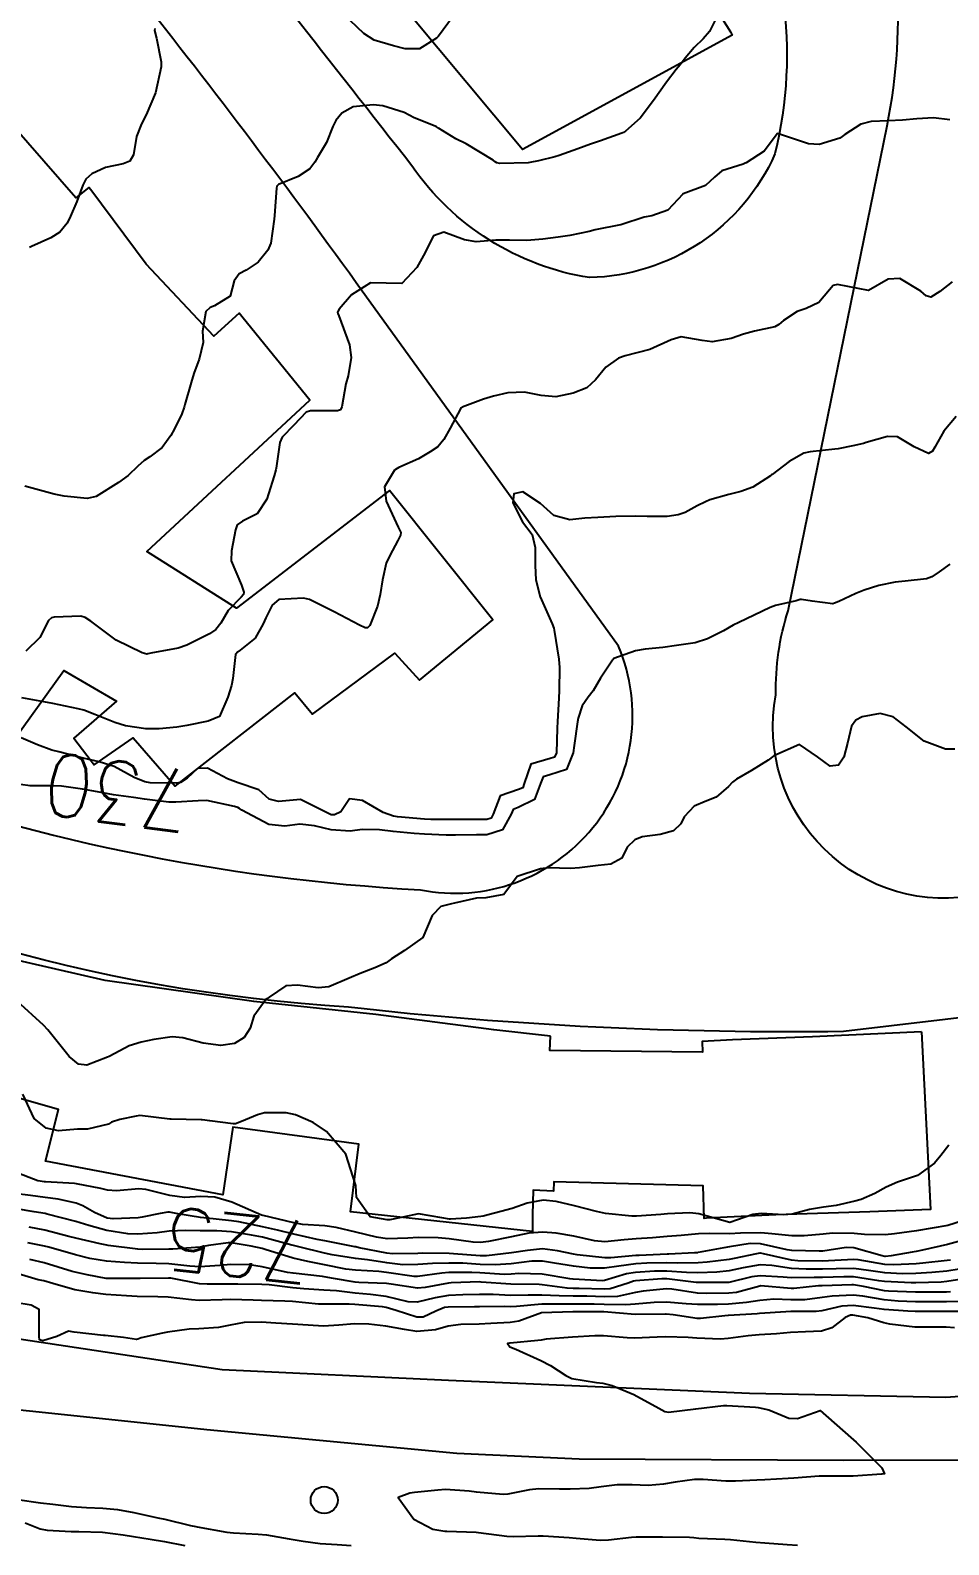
# Model space of a CAD drawing. Header units: metres. Extents: x 286371 to 293043, y 7462578 to 7466404.
# Drawn here: x 292088.9 to 292147.9, y 7462779.2 to 7462876.5 of the extents above; entities that cross this region are included whole.
import ezdxf
from ezdxf.enums import TextEntityAlignment as Align

# ---------------------------------------------------------------- set-up
doc = ezdxf.new("R2010")
doc.units = ezdxf.units.M
doc.header["$MEASUREMENT"] = 0
for name, color, linetype in [('Cotas', 45, 'Continuous'), ('Curvas de Nivel 1m', 11, 'Continuous'), ('Curvas de Nivel 5m', 15, 'Continuous'), ('Edificações', 30, 'Continuous'), ('Linha Férrea', 20, 'Continuous'), ('Postes', 20, 'Continuous'), ('Vias primárias', 230, 'Continuous')]:
    doc.layers.add(name, color=color, linetype=linetype)
doc.styles.add('Style-STANDARD', font='STANDARD.shx')

msp = doc.modelspace()

# ---------------------------------------------------------------- linework, layer by layer
at = {"layer": 'Curvas de Nivel 1m', "flags": 128}
for points, elevation in [([(292133.036, 7462877.434), (292132.541, 7462876.441), (292132.142, 7462875.968), (292131.57, 7462875.412), (292130.995, 7462874.73), (292130.669, 7462874.31), (292130.412, 7462873.993), (292129.789, 7462873.185), (292128.954, 7462872.014), (292128.085, 7462870.879), (292127.161, 7462870.041), (292127.017, 7462869.949), (292126.922, 7462869.908), (292125.549, 7462869.43), (292124.911, 7462869.198), (292124.087, 7462868.906), (292122.9, 7462868.487), (292122.611, 7462868.396), (292121.57, 7462868.124), (292121.006, 7462868.019), (292120.892, 7462868.009), (292119.079, 7462867.973), (292118.892, 7462868.003), (292118.788, 7462868.062), (292118.659, 7462868.168), (292116.91, 7462869.228), (292116.255, 7462869.548), (292115.15, 7462870.23), (292115.011, 7462870.318), (292114.926, 7462870.352), (292113.584, 7462870.902), (292112.939, 7462871.247), (292111.569, 7462871.661), (292110.946, 7462871.728), (292109.651, 7462871.606), (292108.937, 7462871.192), (292108.538, 7462870.722), (292108.347, 7462870.333), (292107.94, 7462869.307), (292107.372, 7462868.347), (292107.191, 7462868.048), (292106.883, 7462867.624), (292106.117, 7462867.124), (292104.868, 7462866.619), (292104.753, 7462866.499), (292104.736, 7462866.386), (292104.608, 7462864.618), (292104.587, 7462864.388), (292104.36, 7462862.842), (292104.183, 7462862.394), (292103.562, 7462861.634), (292102.784, 7462861.101), (292102.327, 7462860.875), (292102.012, 7462860.426), (292101.747, 7462859.441), (292100.75, 7462858.821), (292100.48, 7462858.716), (292100.189, 7462858.453), (292099.985, 7462857.195), (292100.014, 7462856.455), (292099.769, 7462855.387), (292099.419, 7462854.463), (292099.247, 7462853.894), (292098.848, 7462852.472), (292098.806, 7462852.318), (292098.645, 7462851.872), (292098.186, 7462850.926), (292097.944, 7462850.485), (292097.381, 7462849.725), (292096.603, 7462849.116), (292096.227, 7462848.883), (292095.828, 7462848.516), (292095.197, 7462847.913), (292094.578, 7462847.469), (292093.141, 7462846.563), (292092.562, 7462846.449), (292091.1, 7462846.596), (292090.565, 7462846.699), (292090.446, 7462846.726), (292088.573, 7462847.228)], 734), ([(292147.994, 7462870.777), (292146.941, 7462870.894), (292145.859, 7462870.842), (292144.939, 7462870.75), (292144.031, 7462870.695), (292142.937, 7462870.652), (292142.268, 7462870.48), (292141.236, 7462869.83), (292141.062, 7462869.693), (292140.921, 7462869.601), (292139.585, 7462869.184), (292138.914, 7462869.226), (292136.924, 7462869.894), (292136.054, 7462868.76), (292134.895, 7462867.996), (292134.845, 7462867.975), (292134.703, 7462867.927), (292133.333, 7462867.502), (292132.881, 7462867.091), (292132.289, 7462866.547), (292130.864, 7462866.01), (292130.845, 7462866.004), (292130.833, 7462865.985), (292129.879, 7462864.969), (292128.843, 7462864.597), (292128.348, 7462864.515), (292126.908, 7462864.043), (292126.854, 7462864.024), (292126.834, 7462864.018), (292125.204, 7462863.693), (292124.827, 7462863.598), (292123.586, 7462863.329), (292122.821, 7462863.228), (292121.832, 7462863.106), (292120.817, 7462863.017), (292119.705, 7462863.044), (292118.817, 7462863.033), (292117.566, 7462862.94), (292116.817, 7462863.068), (292115.49, 7462863.559), (292114.82, 7462863.308), (292114.448, 7462862.602), (292114.28, 7462862.242), (292113.748, 7462861.291), (292112.774, 7462860.264), (292110.774, 7462860.294), (292109.541, 7462859.535), (292108.748, 7462858.603), (292108.653, 7462858.418), (292108.675, 7462858.325), (292108.742, 7462858.178), (292109.422, 7462856.314), (292109.522, 7462855.492), (292109.335, 7462854.315), (292109.195, 7462853.798), (292108.927, 7462852.32), (292108.84, 7462852.133), (292108.65, 7462852.07), (292106.926, 7462852.075), (292106.648, 7462851.982), (292105.851, 7462851.151), (292105.104, 7462850.377), (292104.952, 7462850.047), (292104.714, 7462848.383), (292104.699, 7462848.276), (292104.587, 7462847.89), (292104.222, 7462846.737), (292104.118, 7462846.391), (292103.495, 7462845.455), (292102.543, 7462844.979), (292102.204, 7462844.754), (292102.091, 7462844.421), (292101.851, 7462843.087), (292101.826, 7462842.425), (292102.481, 7462840.878), (292102.643, 7462840.412), (292102.618, 7462840.265), (292102.468, 7462840.095), (292101.626, 7462839.252), (292101.149, 7462838.434), (292100.844, 7462838.03), (292100.43, 7462837.749), (292098.965, 7462837.017), (292098.419, 7462836.824), (292096.668, 7462836.511), (292096.476, 7462836.451), (292096.413, 7462836.438), (292096.11, 7462836.519), (292094.426, 7462837.348), (292092.807, 7462838.569), (292092.447, 7462838.796), (292092.157, 7462838.871), (292090.447, 7462838.815), (292090.273, 7462838.781), (292090.09, 7462838.61), (292089.531, 7462837.514), (292088.63, 7462836.631)], 733), ([(292148.144, 7462860.353), (292147.336, 7462859.736), (292146.759, 7462859.376), (292146.468, 7462859.458), (292146.133, 7462859.754), (292144.776, 7462860.585), (292144.026, 7462860.538), (292142.764, 7462859.804), (292140.779, 7462860.188), (292140.501, 7462860.116), (292140.268, 7462859.842), (292139.571, 7462859.039), (292138.75, 7462858.65), (292138.173, 7462858.446), (292137.307, 7462857.886), (292137.006, 7462857.624), (292136.736, 7462857.473), (292135.443, 7462857.2), (292134.726, 7462857.001), (292133.941, 7462856.715), (292132.722, 7462856.503), (292132.088, 7462856.6), (292130.727, 7462856.818), (292130.091, 7462856.627), (292128.714, 7462856.014), (292127.139, 7462855.606), (292126.705, 7462855.451), (292125.883, 7462854.87), (292125.234, 7462854.066), (292124.676, 7462853.547), (292123.783, 7462853.204), (292122.667, 7462852.977), (292121.737, 7462853.059), (292120.671, 7462853.269), (292119.592, 7462853.238), (292118.667, 7462853.025), (292118.035, 7462852.813), (292116.655, 7462852.299), (292116.596, 7462852.264), (292116.553, 7462852.206), (292115.893, 7462850.958), (292115.479, 7462850.222), (292115.094, 7462849.75), (292114.612, 7462849.428), (292113.856, 7462848.995), (292112.596, 7462848.423), (292112.484, 7462848.378), (292112.315, 7462848.269), (292111.663, 7462847.193), (292111.78, 7462846.276), (292112.539, 7462844.598), (292112.712, 7462844.262), (292112.709, 7462844.084), (292112.524, 7462843.74), (292112.003, 7462842.773), (292111.782, 7462842.275), (292111.536, 7462841.221), (292111.396, 7462840.28), (292111.221, 7462839.514), (292110.723, 7462838.29), (292110.584, 7462838.14), (292110.431, 7462838.122), (292110.068, 7462838.3), (292108.446, 7462839.149), (292106.859, 7462839.947), (292106.459, 7462840.047), (292104.889, 7462839.955), (292104.458, 7462839.579), (292104.049, 7462838.783), (292103.885, 7462838.393), (292103.352, 7462837.469), (292102.408, 7462836.703), (292102.238, 7462836.586), (292102.1, 7462836.419), (292101.937, 7462834.865), (292101.85, 7462834.422), (292101.616, 7462833.682), (292101.06, 7462832.44), (292100.339, 7462832.129), (292098.962, 7462831.847), (292098.333, 7462831.749), (292097.195, 7462831.638), (292096.331, 7462831.647), (292095.028, 7462831.839), (292094.337, 7462832.047), (292093.059, 7462832.564), (292092.349, 7462832.841), (292091.995, 7462832.936), (292090.364, 7462833.276), (292089.558, 7462833.425), (292088.369, 7462833.635)], 732), ([(292148.396, 7462851.718), (292147.599, 7462850.761), (292147.024, 7462849.738), (292146.875, 7462849.475), (292146.608, 7462849.337), (292145.702, 7462849.758), (292144.623, 7462850.392), (292143.994, 7462850.414), (292142.617, 7462850.03), (292142.444, 7462849.979), (292141.757, 7462849.817), (292140.805, 7462849.637), (292140.611, 7462849.609), (292139.018, 7462849.448), (292138.606, 7462849.343), (292137.669, 7462848.807), (292136.585, 7462847.989), (292136.531, 7462847.95), (292136.461, 7462847.896), (292135.327, 7462847.159), (292134.568, 7462846.887), (292133.794, 7462846.707), (292132.56, 7462846.344), (292132.282, 7462846.234), (292131.762, 7462845.966), (292130.98, 7462845.545), (292130.545, 7462845.384), (292129.82, 7462845.276), (292128.543, 7462845.288), (292127.82, 7462845.306), (292126.542, 7462845.273), (292125.385, 7462845.228), (292124.54, 7462845.168), (292123.566, 7462845.071), (292122.543, 7462845.357), (292121.693, 7462846.127), (292120.565, 7462846.858), (292119.982, 7462846.737), (292119.909, 7462846.154), (292120.536, 7462844.938), (292121.151, 7462844.135), (292121.354, 7462843.289), (292121.343, 7462842.132), (292121.387, 7462841.224), (292121.677, 7462840.126), (292122.438, 7462838.398), (292122.542, 7462838.113), (292122.568, 7462837.976), (292122.88, 7462836.107), (292122.914, 7462835.589), (292122.892, 7462834.107), (292122.869, 7462833.605), (292122.788, 7462832.108), (292122.768, 7462831.678), (292122.715, 7462830.108), (292122.602, 7462829.818), (292122.308, 7462829.73), (292121.064, 7462829.371), (292120.653, 7462828.139), (292120.561, 7462827.859), (292120.278, 7462827.745), (292119.105, 7462827.328), (292118.654, 7462826.168), (292118.525, 7462825.895), (292118.249, 7462825.816), (292116.625, 7462825.822), (292116.248, 7462825.824), (292114.653, 7462825.823), (292114.248, 7462825.843), (292112.513, 7462825.998), (292112.251, 7462826.038), (292111.585, 7462826.274), (292110.265, 7462827.047), (292109.425, 7462827.148), (292108.861, 7462826.315), (292108.463, 7462826.109), (292108.251, 7462826.124), (292107.824, 7462826.331), (292106.265, 7462827.111), (292104.853, 7462826.973), (292104.265, 7462827.116), (292103.6, 7462827.724), (292102.28, 7462828.175), (292101.593, 7462828.435), (292100.294, 7462829.121), (292099.664, 7462829.094), (292098.993, 7462828.474), (292098.562, 7462828.198), (292098.279, 7462828.155), (292096.611, 7462828.178), (292096.28, 7462828.23), (292095.579, 7462828.525), (292094.294, 7462829.223), (292093.338, 7462829.52), (292092.302, 7462829.767), (292090.742, 7462830.163), (292090.309, 7462830.278), (292089.385, 7462830.618), (292088.322, 7462831.053)], 731), ([(292148.316, 7462830.327), (292147.705, 7462830.335), (292146.331, 7462830.842), (292145.193, 7462831.762), (292144.354, 7462832.422), (292143.508, 7462832.636), (292142.353, 7462832.404), (292141.959, 7462832.201), (292141.669, 7462831.815), (292141.416, 7462830.729), (292141.18, 7462829.821), (292140.831, 7462829.302), (292140.305, 7462829.251), (292139.481, 7462829.847), (292138.326, 7462830.645), (292136.685, 7462829.897), (292136.31, 7462829.627), (292135.245, 7462828.975), (292134.291, 7462828.407), (292134.022, 7462828.205), (292133.765, 7462827.942), (292132.979, 7462827.249), (292132.269, 7462826.964), (292131.56, 7462826.679), (292130.932, 7462825.984), (292130.707, 7462825.528), (292130.24, 7462825.078), (292129.382, 7462824.862), (292128.234, 7462824.694), (292127.759, 7462824.504), (292127.25, 7462824.039), (292126.915, 7462823.343), (292126.208, 7462822.956), (292125.405, 7462822.867), (292124.203, 7462822.714), (292123.628, 7462822.667), (292122.203, 7462822.714), (292121.686, 7462822.638), (292120.194, 7462822.144), (292119.332, 7462821.002), (292118.173, 7462820.792), (292117.588, 7462820.768), (292116.168, 7462820.437), (292115.978, 7462820.396), (292115.29, 7462820.218), (292114.74, 7462819.641), (292114.134, 7462818.234), (292112.965, 7462817.408), (292112.113, 7462816.871), (292111.775, 7462816.604), (292111.052, 7462816.28), (292110.098, 7462815.925), (292109.404, 7462815.618), (292108.085, 7462815.06), (292107.416, 7462815.012), (292106.086, 7462815.172), (292105.339, 7462815.122), (292104.259, 7462814.392), (292104.144, 7462814.322), (292104.072, 7462814.271), (292103.281, 7462813.181), (292103.042, 7462812.409), (292102.646, 7462811.804), (292102.029, 7462811.416), (292101.166, 7462811.298), (292100.029, 7462811.447), (292098.724, 7462811.784), (292098.035, 7462811.86), (292096.857, 7462811.677), (292096.029, 7462811.511), (292095.278, 7462811.273), (292094.015, 7462810.606), (292093.975, 7462810.585), (292093.883, 7462810.546), (292092.541, 7462810.031), (292092.007, 7462810.108), (292091.417, 7462810.583), (292090.039, 7462812.294), (292089.765, 7462812.609), (292088.067, 7462814.137)], 729), ([(292147.932, 7462804.892), (292147.414, 7462804.24), (292146.997, 7462803.738), (292145.902, 7462802.943), (292144.63, 7462802.508), (292143.89, 7462802.198), (292143.161, 7462801.795), (292142.283, 7462801.403), (292141.876, 7462801.286), (292140.686, 7462801.018), (292139.87, 7462800.901), (292138.972, 7462800.754), (292137.863, 7462800.457), (292137.331, 7462800.414), (292135.863, 7462800.509), (292135.342, 7462800.432), (292133.854, 7462799.934), (292131.862, 7462800.49), (292131.29, 7462800.545), (292129.861, 7462800.472), (292129.417, 7462800.444), (292127.859, 7462800.333), (292127.557, 7462800.33), (292125.861, 7462800.507), (292125.296, 7462800.63), (292123.868, 7462801), (292122.709, 7462801.264), (292121.873, 7462801.352), (292120.831, 7462801.168), (292119.864, 7462800.821), (292118.016, 7462800.341), (292117.856, 7462800.311), (292116.936, 7462800.198), (292115.919, 7462800.147), (292115.853, 7462800.147), (292115.359, 7462800.222), (292113.858, 7462800.487), (292112.839, 7462800.26), (292112.022, 7462800.101), (292111.851, 7462800.1), (292110.759, 7462800.291), (292109.872, 7462801.527), (292109.822, 7462802.305), (292109.816, 7462802.375), (292109.176, 7462804.316), (292107.936, 7462805.778), (292107.085, 7462806.347), (292105.954, 7462806.849), (292105.362, 7462806.967), (292103.963, 7462806.974), (292103.515, 7462806.846), (292102.48, 7462806.417), (292102.101, 7462806.272), (292101.951, 7462806.266), (292100.442, 7462806.447), (292099.955, 7462806.513), (292099.893, 7462806.518), (292097.955, 7462806.561), (292097.873, 7462806.567), (292095.958, 7462806.799), (292095.709, 7462806.767), (292094.658, 7462806.534), (292094.13, 7462806.364), (292093.95, 7462806.246), (292092.581, 7462805.929), (292091.944, 7462805.917), (292090.729, 7462805.806), (292089.945, 7462805.994), (292089.165, 7462806.616), (292088.432, 7462808.172)], 728), ([(292149.864, 7462800.371), (292147.854, 7462799.724), (292145.849, 7462799.396), (292144.431, 7462799.189), (292143.844, 7462799.129), (292142.496, 7462799.153), (292141.845, 7462799.219), (292140.443, 7462799.237), (292139.844, 7462799.175), (292138.639, 7462799.066), (292137.842, 7462799.063), (292136.55, 7462799.187), (292135.844, 7462799.263), (292134.532, 7462799.236), (292133.843, 7462799.201), (292132.576, 7462799.221), (292131.842, 7462799.193), (292130.726, 7462799.096), (292129.84, 7462799.031), (292128.897, 7462798.95), (292127.837, 7462798.869), (292127.067, 7462798.804), (292125.833, 7462798.682), (292125.154, 7462798.745), (292123.838, 7462799.041), (292122.699, 7462799.244), (292121.842, 7462799.312), (292120.938, 7462799.23), (292119.837, 7462799.009), (292118.353, 7462798.695), (292117.831, 7462798.631), (292117.372, 7462798.651), (292115.834, 7462798.866), (292115.119, 7462798.941), (292113.835, 7462798.961), (292113.16, 7462798.929), (292111.833, 7462798.879), (292111.147, 7462798.973), (292109.839, 7462799.303), (292108.563, 7462799.604), (292107.845, 7462799.706), (292106.399, 7462799.803), (292105.847, 7462799.895), (292103.881, 7462800.367), (292103.854, 7462800.372), (292103.771, 7462800.396), (292101.866, 7462801.235), (292100.766, 7462801.546), (292099.871, 7462801.604), (292098.813, 7462801.533), (292097.877, 7462801.654), (292096.344, 7462802.048), (292095.886, 7462802.095), (292094.463, 7462801.955), (292093.886, 7462802.006), (292093.456, 7462802.119), (292091.892, 7462802.418), (292091.747, 7462802.431), (292089.893, 7462802.527), (292089.822, 7462802.534), (292089.405, 7462802.612), (292087.902, 7462803.176)], 727), ([(292148.782, 7462798.764), (292147.836, 7462798.519), (292146.225, 7462798.144), (292145.829, 7462798.071), (292145.561, 7462798.026), (292144.222, 7462797.778), (292143.864, 7462797.743), (292143.823, 7462797.741), (292143.635, 7462797.787), (292141.831, 7462798.288), (292141.331, 7462798.322), (292139.828, 7462798.087), (292139.602, 7462798.074), (292137.828, 7462798.125), (292137.532, 7462798.175), (292135.834, 7462798.563), (292135.17, 7462798.578), (292133.83, 7462798.36), (292133.463, 7462798.306), (292131.824, 7462797.988), (292131.804, 7462797.985), (292131.575, 7462797.968), (292129.927, 7462797.889), (292129.822, 7462797.888), (292128.033, 7462797.81), (292127.821, 7462797.8), (292126.204, 7462797.663), (292125.818, 7462797.652), (292124.05, 7462797.852), (292123.821, 7462797.889), (292122.794, 7462798.1), (292121.826, 7462798.231), (292120.848, 7462798.134), (292119.821, 7462797.969), (292118.213, 7462797.783), (292117.818, 7462797.788), (292116.112, 7462797.917), (292115.82, 7462797.932), (292114.114, 7462797.946), (292113.819, 7462797.937), (292112.174, 7462797.913), (292111.819, 7462797.949), (292110.04, 7462798.301), (292109.825, 7462798.351), (292109.763, 7462798.367), (292107.83, 7462798.741), (292107.338, 7462798.835), (292105.836, 7462799.166), (292104.788, 7462799.432), (292103.843, 7462799.656), (292102.306, 7462799.959), (292101.848, 7462800.029), (292100.074, 7462800.227), (292099.851, 7462800.252), (292098.4, 7462800.476), (292097.856, 7462800.586), (292097.749, 7462800.593), (292097.264, 7462800.493), (292096.103, 7462800.258), (292095.85, 7462800.229), (292094.245, 7462800.15), (292093.857, 7462800.209), (292093.041, 7462800.557), (292092.299, 7462800.997), (292091.873, 7462801.162), (292090.705, 7462801.421), (292089.878, 7462801.54), (292088.922, 7462801.661), (292087.881, 7462801.79)], 726), ([(292148.597, 7462796.923), (292147.806, 7462796.806), (292146.833, 7462796.71), (292145.808, 7462796.659), (292144.94, 7462796.635), (292143.808, 7462796.69), (292142.76, 7462796.85), (292141.811, 7462796.965), (292140.689, 7462796.954), (292139.81, 7462796.928), (292138.749, 7462796.921), (292137.81, 7462796.966), (292136.551, 7462797.155), (292135.813, 7462797.198), (292134.71, 7462797.021), (292133.807, 7462796.827), (292133.022, 7462796.73), (292131.805, 7462796.694), (292131.065, 7462796.715), (292129.806, 7462796.804), (292129.01, 7462796.802), (292127.804, 7462796.718), (292127.214, 7462796.622), (292125.796, 7462796.193), (292125.677, 7462796.175), (292123.797, 7462796.285), (292123.571, 7462796.314), (292121.801, 7462796.602), (292120.301, 7462796.644), (292119.801, 7462796.596), (292119.383, 7462796.578), (292117.801, 7462796.681), (292117.287, 7462796.707), (292115.801, 7462796.702), (292115.347, 7462796.675), (292113.797, 7462796.463), (292113.58, 7462796.465), (292111.801, 7462796.718), (292111.312, 7462796.771), (292109.802, 7462796.857), (292109.186, 7462796.931), (292107.807, 7462797.205), (292106.742, 7462797.419), (292105.813, 7462797.628), (292104.013, 7462798.2), (292103.822, 7462798.254), (292103.112, 7462798.405), (292101.827, 7462798.617), (292101.628, 7462798.627), (292100.359, 7462798.446), (292099.913, 7462798.363), (292099.822, 7462798.35), (292098.078, 7462798.222), (292097.82, 7462798.215), (292096.137, 7462798.192), (292095.819, 7462798.208), (292093.916, 7462798.45), (292093.823, 7462798.465), (292093.406, 7462798.551), (292091.831, 7462798.914), (292091.389, 7462799.025), (292089.846, 7462799.424), (292088.837, 7462799.632)], 724), ([(292149.163, 7462796.338), (292147.792, 7462796.124), (292147.43, 7462796.091), (292145.799, 7462796.058), (292145.501, 7462796.056), (292143.799, 7462796.124), (292143.421, 7462796.169), (292141.803, 7462796.424), (292141.184, 7462796.443), (292139.802, 7462796.401), (292139.27, 7462796.384), (292137.801, 7462796.369), (292137.279, 7462796.405), (292135.803, 7462796.506), (292135.271, 7462796.444), (292133.796, 7462796.079), (292133.667, 7462796.065), (292131.796, 7462796.068), (292131.683, 7462796.078), (292129.799, 7462796.302), (292129.492, 7462796.306), (292127.796, 7462796.173), (292127.67, 7462796.152), (292127.317, 7462796.032), (292126.17, 7462795.667), (292125.788, 7462795.633), (292124.175, 7462795.691), (292123.788, 7462795.694), (292123.408, 7462795.712), (292121.791, 7462795.924), (292121.61, 7462795.937), (292119.791, 7462795.957), (292117.875, 7462796.101), (292117.793, 7462796.103), (292115.957, 7462796.047), (292115.791, 7462796.032), (292114.28, 7462795.743), (292113.786, 7462795.701), (292112.102, 7462795.957), (292111.79, 7462795.998), (292110.029, 7462796.063), (292109.791, 7462796.085), (292108.386, 7462796.326), (292107.796, 7462796.435), (292107.677, 7462796.455), (292105.798, 7462796.66), (292105.447, 7462796.722), (292103.804, 7462797.08), (292102.999, 7462797.214), (292101.806, 7462797.227), (292101.082, 7462797.158), (292099.803, 7462797.084), (292099.155, 7462797.113), (292097.806, 7462797.261), (292097.007, 7462797.296), (292095.806, 7462797.312), (292094.976, 7462797.357), (292093.808, 7462797.451), (292092.751, 7462797.619), (292091.813, 7462797.844), (292090.098, 7462798.331), (292089.83, 7462798.402), (292088.762, 7462798.621)], 723), ([(292148.025, 7462795.476), (292147.78, 7462795.457), (292146.085, 7462795.453), (292145.788, 7462795.452), (292144.057, 7462795.512), (292143.789, 7462795.539), (292142.447, 7462795.805), (292141.796, 7462795.921), (292141.684, 7462795.928), (292139.794, 7462795.865), (292139.775, 7462795.865), (292139.56, 7462795.848), (292137.969, 7462795.694), (292137.791, 7462795.693), (292135.844, 7462795.853), (292135.793, 7462795.845), (292134.281, 7462795.433), (292133.786, 7462795.376), (292132.378, 7462795.363), (292131.785, 7462795.394), (292130.135, 7462795.643), (292129.789, 7462795.657), (292128.286, 7462795.518), (292127.785, 7462795.421), (292126.642, 7462795.181), (292125.78, 7462795.144), (292124.665, 7462795.187), (292123.781, 7462795.189), (292122.889, 7462795.211), (292121.781, 7462795.266), (292120.899, 7462795.25), (292119.78, 7462795.236), (292118.66, 7462795.292), (292117.781, 7462795.305), (292116.698, 7462795.283), (292115.779, 7462795.239), (292114.923, 7462795.081), (292113.772, 7462794.799), (292113.195, 7462794.83), (292111.778, 7462795.176), (292110.776, 7462795.292), (292109.78, 7462795.386), (292108.58, 7462795.525), (292107.783, 7462795.582), (292106.48, 7462795.657), (292105.785, 7462795.729), (292104.262, 7462795.913), (292103.787, 7462795.942), (292102.248, 7462795.956), (292101.787, 7462795.964), (292100.274, 7462795.959), (292099.787, 7462795.993), (292097.934, 7462796.34), (292097.792, 7462796.353), (292095.982, 7462796.321), (292095.791, 7462796.318), (292094.015, 7462796.317), (292093.791, 7462796.335), (292092.565, 7462796.563), (292091.796, 7462796.725), (292091.597, 7462796.778), (292089.809, 7462797.331), (292088.878, 7462797.554)], 722), ([(292148.625, 7462794.858), (292147.771, 7462794.824), (292146.689, 7462794.828), (292145.776, 7462794.836), (292144.677, 7462794.87), (292143.778, 7462794.957), (292142.39, 7462795.198), (292141.786, 7462795.263), (292140.428, 7462795.191), (292139.783, 7462795.096), (292138.677, 7462794.964), (292137.78, 7462794.961), (292136.675, 7462794.996), (292135.779, 7462794.92), (292134.919, 7462794.775), (292133.775, 7462794.672), (292133.069, 7462794.651), (292131.774, 7462794.649), (292131.044, 7462794.707), (292129.776, 7462794.81), (292128.989, 7462794.793), (292127.774, 7462794.687), (292127.167, 7462794.639), (292125.773, 7462794.664), (292125.149, 7462794.688), (292123.773, 7462794.683), (292122.343, 7462794.683), (292121.772, 7462794.672), (292120.152, 7462794.529), (292119.769, 7462794.514), (292119.404, 7462794.526), (292117.769, 7462794.511), (292117.45, 7462794.508), (292115.768, 7462794.491), (292115.531, 7462794.455), (292114.967, 7462794.226), (292114.147, 7462793.85), (292113.758, 7462793.837), (292112.427, 7462794.265), (292111.767, 7462794.466), (292111.543, 7462794.502), (292109.769, 7462794.658), (292109.4, 7462794.679), (292107.769, 7462794.674), (292107.425, 7462794.684), (292105.771, 7462794.839), (292105.268, 7462794.876), (292103.772, 7462794.922), (292103.242, 7462794.933), (292101.772, 7462794.974), (292101.241, 7462794.964), (292099.771, 7462794.92), (292099.279, 7462794.954), (292097.774, 7462795.119), (292097.117, 7462795.151), (292095.774, 7462795.18), (292095.094, 7462795.205), (292093.775, 7462795.306), (292092.933, 7462795.4), (292091.779, 7462795.602), (292090.365, 7462796.016), (292089.788, 7462796.173), (292089.429, 7462796.252), (292088.13, 7462796.629)], 721), ([(292148.295, 7462793.167), (292147.746, 7462793.193), (292146.302, 7462793.19), (292145.746, 7462793.207), (292144.14, 7462793.386), (292143.749, 7462793.473), (292142.728, 7462793.8), (292141.766, 7462793.977), (292141.612, 7462793.972), (292141.254, 7462793.822), (292140.418, 7462793.167), (292139.746, 7462792.951), (292138.706, 7462792.898), (292137.749, 7462792.849), (292136.859, 7462792.776), (292135.746, 7462792.701), (292135.025, 7462792.635), (292133.742, 7462792.465), (292133.25, 7462792.433), (292131.742, 7462792.492), (292131.186, 7462792.529), (292129.743, 7462792.582), (292129.184, 7462792.561), (292127.741, 7462792.488), (292127.261, 7462792.512), (292125.743, 7462792.633), (292125.173, 7462792.633), (292123.741, 7462792.566), (292122.048, 7462792.427), (292121.738, 7462792.37), (292121.53, 7462792.335), (292119.734, 7462792.183), (292119.709, 7462792.181), (292119.582, 7462792.157), (292119.731, 7462791.941), (292120.099, 7462791.779), (292121.718, 7462791.068), (292122.344, 7462790.742), (292123.31, 7462790.1), (292123.701, 7462789.901), (292125.28, 7462789.645), (292125.697, 7462789.597), (292126.293, 7462789.447), (292127.687, 7462788.871), (292129.289, 7462788), (292129.67, 7462787.785), (292129.92, 7462787.739), (292131.674, 7462787.964), (292133.44, 7462788.166), (292133.669, 7462788.172), (292135.512, 7462788.062), (292135.666, 7462788.049), (292136.365, 7462787.894), (292137.656, 7462787.36), (292138.193, 7462787.33), (292139.664, 7462787.844), (292141.638, 7462786.104), (292141.968, 7462785.809), (292143.61, 7462784.157), (292143.785, 7462783.782), (292143.632, 7462783.755), (292143.604, 7462783.754), (292141.787, 7462783.626), (292141.601, 7462783.618), (292139.807, 7462783.635), (292139.601, 7462783.625), (292137.965, 7462783.502), (292137.598, 7462783.483), (292136.097, 7462783.396), (292135.596, 7462783.362), (292134.218, 7462783.301), (292133.595, 7462783.298), (292132.145, 7462783.407), (292131.596, 7462783.413), (292130.339, 7462783.237), (292129.591, 7462783.116), (292128.606, 7462783.031), (292127.59, 7462783.067), (292126.613, 7462783.067), (292125.587, 7462782.94), (292124.823, 7462782.843), (292123.588, 7462782.783), (292122.906, 7462782.787), (292121.594, 7462782.804), (292120.978, 7462782.749), (292119.589, 7462782.472), (292119.294, 7462782.454), (292117.59, 7462782.607), (292117.112, 7462782.671), (292115.592, 7462782.775), (292115.089, 7462782.724), (292113.589, 7462782.57), (292113.296, 7462782.541), (292112.541, 7462782.26), (292113.563, 7462780.859), (292114.771, 7462780.226), (292115.552, 7462780.098), (292115.678, 7462780.086), (292117.551, 7462780.031), (292117.714, 7462780.018), (292119.538, 7462779.764), (292119.936, 7462779.751), (292121.539, 7462779.797), (292121.865, 7462779.794), (292123.538, 7462779.689), (292123.978, 7462779.648), (292125.536, 7462779.521), (292126.058, 7462779.535), (292127.539, 7462779.717), (292127.834, 7462779.736), (292129.54, 7462779.733), (292131.27, 7462779.7), (292131.54, 7462779.679), (292131.855, 7462779.644), (292133.539, 7462779.575), (292133.908, 7462779.56), (292135.536, 7462779.395), (292136.096, 7462779.336), (292137.534, 7462779.234), (292138.196, 7462779.203)], 719), ([(292088.584, 7462780.629), (292089.548, 7462780.243), (292090.005, 7462780.15), (292091.546, 7462780.079), (292092.041, 7462780.083), (292093.546, 7462780.034), (292094.874, 7462779.858), (292095.543, 7462779.749), (292096.619, 7462779.581), (292097.538, 7462779.428), (292098.837, 7462779.163)], 721)]:
    msp.add_lwpolyline(points, dxfattribs=dict(at, elevation=elevation))
at = {"layer": 'Curvas de Nivel 5m', "flags": 128}
for points, elevation in [([(292115.965, 7462877.275), (292115.202, 7462876.222), (292115.116, 7462876.12), (292115.011, 7462876.005), (292113.921, 7462875.32), (292113, 7462875.325), (292112.257, 7462875.524), (292111.008, 7462875.897), (292110.335, 7462876.305), (292109.043, 7462877.556)], 735), ([(292096.906, 7462876.626), (292096.902, 7462876.506), (292097.017, 7462876.023), (292097.331, 7462874.499), (292097.323, 7462874.166), (292096.964, 7462872.504), (292096.358, 7462871.099), (292096.065, 7462870.517), (292095.749, 7462869.69), (292095.54, 7462868.525), (292095.311, 7462868.113), (292094.892, 7462867.949), (292093.737, 7462867.702), (292092.879, 7462867.303), (292092.482, 7462866.96), (292092.293, 7462866.573), (292091.901, 7462865.531), (292091.499, 7462864.584), (292091.277, 7462864.138), (292090.819, 7462863.56), (292090.236, 7462863.183), (292088.987, 7462862.622), (292088.862, 7462862.565)], 735), ([(292147.995, 7462842.229), (292147.299, 7462841.732), (292146.829, 7462841.4), (292146.487, 7462841.283), (292145.116, 7462841.133), (292144.483, 7462841.057), (292143.418, 7462840.853), (292142.475, 7462840.545), (292141.955, 7462840.329), (292140.85, 7462839.829), (292140.59, 7462839.705), (292140.462, 7462839.668), (292139.139, 7462839.854), (292138.465, 7462839.959), (292138.383, 7462839.948), (292138.115, 7462839.87), (292136.792, 7462839.556), (292136.457, 7462839.443), (292135.419, 7462838.941), (292134.442, 7462838.467), (292134.075, 7462838.295), (292133.443, 7462837.939), (292132.426, 7462837.414), (292131.624, 7462837.172), (292130.419, 7462836.992), (292129.548, 7462836.877), (292128.415, 7462836.756), (292127.79, 7462836.657), (292126.406, 7462836.156), (292126.356, 7462836.103), (292126.326, 7462836.056), (292125.553, 7462834.9), (292125.078, 7462834.074), (292124.761, 7462833.685), (292124.36, 7462833.12), (292124.114, 7462832.321), (292124.071, 7462832.089), (292123.848, 7462830.565), (292123.797, 7462830.092), (292123.359, 7462829.038), (292122.293, 7462828.694), (292121.856, 7462828.556), (292121.693, 7462828.123), (292121.305, 7462827.093), (292120.261, 7462826.596), (292119.942, 7462826.466), (292119.8, 7462826.151), (292119.255, 7462825.143), (292118.234, 7462824.841), (292117.585, 7462824.833), (292116.233, 7462824.803), (292115.642, 7462824.804), (292114.234, 7462824.871), (292113.571, 7462824.908), (292112.236, 7462825.038), (292111.355, 7462825.16), (292110.237, 7462825.172), (292109.466, 7462825.076), (292108.236, 7462825.152), (292107.18, 7462825.4), (292106.242, 7462825.522), (292105.264, 7462825.399), (292104.24, 7462825.485), (292102.499, 7462826.421), (292102.361, 7462826.527), (292102.256, 7462826.58), (292102.034, 7462826.651), (292100.263, 7462827.039), (292099.709, 7462827.016), (292098.261, 7462826.928), (292097.811, 7462826.941), (292096.263, 7462827.129), (292095.554, 7462827.236), (292094.267, 7462827.4), (292093.242, 7462827.587), (292092.272, 7462827.772), (292090.917, 7462827.952), (292090.275, 7462827.99), (292088.916, 7462827.984), (292088.276, 7462828.069)], 730), ([(292148.033, 7462797.509), (292147.819, 7462797.476), (292146.251, 7462797.312), (292145.817, 7462797.277), (292144.393, 7462797.198), (292143.816, 7462797.229), (292142.1, 7462797.53), (292141.82, 7462797.548), (292140.201, 7462797.456), (292139.818, 7462797.444), (292138.221, 7462797.466), (292137.819, 7462797.506), (292136.017, 7462797.902), (292135.825, 7462797.949), (292135.782, 7462797.948), (292135.579, 7462797.908), (292134.14, 7462797.609), (292133.818, 7462797.548), (292132.404, 7462797.367), (292131.815, 7462797.329), (292130.478, 7462797.32), (292129.814, 7462797.33), (292128.522, 7462797.305), (292127.813, 7462797.262), (292126.727, 7462797.124), (292125.808, 7462796.991), (292124.886, 7462796.99), (292123.81, 7462797.118), (292122.593, 7462797.322), (292121.814, 7462797.447), (292121.129, 7462797.443), (292119.811, 7462797.28), (292118.78, 7462797.199), (292117.81, 7462797.232), (292116.708, 7462797.303), (292115.811, 7462797.319), (292114.748, 7462797.292), (292113.809, 7462797.218), (292112.857, 7462797.21), (292111.81, 7462797.339), (292110.578, 7462797.528), (292109.814, 7462797.622), (292108.298, 7462797.846), (292107.818, 7462797.945), (292106.159, 7462798.359), (292105.825, 7462798.442), (292105.72, 7462798.471), (292103.833, 7462798.975), (292103.12, 7462799.12), (292101.838, 7462799.321), (292100.893, 7462799.384), (292099.838, 7462799.383), (292098.9, 7462799.407), (292097.837, 7462799.359), (292097.064, 7462799.268), (292095.834, 7462799.176), (292095.175, 7462799.187), (292093.841, 7462799.404), (292092.668, 7462799.741), (292091.852, 7462799.979), (292089.999, 7462800.465), (292089.862, 7462800.495), (292089.171, 7462800.615), (292088.033, 7462800.798)], 725), ([(292149.261, 7462794.203), (292147.761, 7462794.201), (292147.291, 7462794.204), (292145.763, 7462794.214), (292145.299, 7462794.226), (292143.765, 7462794.341), (292143.136, 7462794.425), (292141.776, 7462794.6), (292141.042, 7462794.559), (292139.77, 7462794.259), (292139.409, 7462794.21), (292137.769, 7462794.2), (292137.453, 7462794.195), (292135.767, 7462794.074), (292135.609, 7462794.064), (292133.764, 7462793.955), (292133.745, 7462793.954), (292133.534, 7462793.938), (292131.971, 7462793.752), (292131.761, 7462793.757), (292130.21, 7462793.988), (292129.765, 7462794.037), (292129.719, 7462794.041), (292127.764, 7462794.024), (292125.766, 7462794.187), (292125.628, 7462794.195), (292123.765, 7462794.178), (292121.764, 7462794.124), (292120.307, 7462793.595), (292119.754, 7462793.501), (292118.493, 7462793.433), (292117.752, 7462793.402), (292116.576, 7462793.378), (292115.75, 7462793.255), (292114.949, 7462793.023), (292113.744, 7462792.926), (292112.954, 7462793.048), (292111.749, 7462793.268), (292110.658, 7462793.383), (292109.751, 7462793.41), (292108.738, 7462793.33), (292107.748, 7462793.273), (292106.776, 7462793.322), (292105.75, 7462793.397), (292104.683, 7462793.448), (292103.751, 7462793.519), (292102.651, 7462793.51), (292101.748, 7462793.336), (292101.001, 7462793.18), (292099.744, 7462793.101), (292099.132, 7462793.075), (292097.74, 7462792.873), (292097.416, 7462792.812), (292096.048, 7462792.51), (292095.82, 7462792.426), (292095.733, 7462792.413), (292094.901, 7462792.527), (292093.736, 7462792.667), (292093.608, 7462792.674), (292091.739, 7462792.875), (292091.374, 7462792.945), (292090.613, 7462792.591), (292089.73, 7462792.318), (292089.503, 7462792.382), (292089.477, 7462792.61), (292089.493, 7462794.343), (292088.98, 7462794.62), (292087.914, 7462794.789)], 720), ([(292088.088, 7462782.125), (292089.573, 7462781.906), (292090.356, 7462781.819), (292091.571, 7462781.683), (292092.519, 7462781.621), (292093.569, 7462781.568), (292094.513, 7462781.48), (292095.566, 7462781.286), (292097.099, 7462780.953), (292097.56, 7462780.855), (292099.198, 7462780.46), (292099.553, 7462780.388), (292099.636, 7462780.37), (292101.548, 7462780.035), (292101.973, 7462779.993), (292103.547, 7462779.91), (292104.084, 7462779.849), (292105.543, 7462779.597), (292106.442, 7462779.449), (292107.539, 7462779.312), (292108.624, 7462779.232), (292109.537, 7462779.163)], 720)]:
    msp.add_lwpolyline(points, dxfattribs=dict(at, elevation=elevation))
at = {"layer": 'Edificações'}
for points in [[(292128.012, 7462885.785), (292133.897, 7462876.42), (292134.002, 7462876.206), (292120.541, 7462868.855), (292113.28, 7462877.55)], [(292087.412, 7462830.296), (292091.081, 7462835.382), (292094.461, 7462833.422), (292091.709, 7462831.044), (292092.82, 7462829.582), (292093.013, 7462829.326), (292095.533, 7462831.066), (292098.227, 7462827.954), (292105.915, 7462833.947), (292107.042, 7462832.576), (292112.341, 7462836.508), (292113.918, 7462834.777), (292118.63, 7462838.653), (292111.991, 7462846.957), (292102.155, 7462839.39), (292096.402, 7462843.026), (292106.876, 7462852.756), (292102.59, 7462858.036), (292102.341, 7462858.342), (292100.702, 7462856.88), (292096.367, 7462861.499), (292092.799, 7462866.272), (292092.676, 7462866.42), (292091.846, 7462865.747), (292087.725, 7462870.464)], [(292122.34, 7462811.901), (292118.685, 7462812.298), (292111.107, 7462813.281), (292103.268, 7462814.129), (292093.728, 7462815.477), (292087.101, 7462816.998)], [(292146.158, 7462812.169), (292146.749, 7462800.757), (292142.841, 7462800.613), (292136.805, 7462800.413), (292132.362, 7462800.196), (292132.204, 7462800.189), (292132.144, 7462802.291), (292122.539, 7462802.536), (292122.535, 7462801.94), (292121.22, 7462802.008), (292121.188, 7462800.41), (292121.173, 7462799.357), (292109.489, 7462800.613), (292110.022, 7462804.955), (292101.924, 7462806.053), (292101.295, 7462801.713), (292089.898, 7462803.86), (292090.724, 7462807.183), (292084.999, 7462808.806), (292084.03, 7462805.657)], [(292146.158, 7462812.169), (292139.167, 7462811.859), (292134.036, 7462811.667), (292132.087, 7462811.563), (292132.094, 7462810.869), (292122.295, 7462810.978), (292122.34, 7462811.901)]]:
    msp.add_lwpolyline(points, dxfattribs=at)
at = {"layer": 'Linha Férrea'}
for points in [[(291835.443, 7462926.711), (291855.866, 7462905.855), (291873.107, 7462890.813), (291881.904, 7462883.297), (291893.835, 7462874.355), (291906.73, 7462864.493), (291947.5, 7462838.87), (291978.317, 7462822.866), (291988.344, 7462819.087), (292014.432, 7462809.502), (292028.119, 7462804.751), (292057.095, 7462797.672), (292071.311, 7462795.001), (292101.249, 7462790.483), (292115.772, 7462789.797), (292135.118, 7462788.97), (292147.731, 7462788.706), (292184.867, 7462791.363)], [(292154.546, 7462784.664), (292141.147, 7462784.63), (292124.167, 7462784.722), (292116.307, 7462785.086), (292100.254, 7462786.607), (292093.144, 7462787.346), (292084.57, 7462788.259), (292075.355, 7462789.734), (292046.75, 7462795.417), (292031.247, 7462799.551), (292007.499, 7462807.472), (291995.096, 7462812.036)]]:
    msp.add_lwpolyline(points, dxfattribs=at)
at = {"layer": 'Postes'}
msp.add_circle((292107.796, 7462782.088), 0.866, dxfattribs=at)
at = {"layer": 'Vias primárias'}
for points in [[(292126.697, 7462836.958), (292109.854, 7462860.3, 0.023704), (292079.766, 7462898.088, 0.167906), (292017.272, 7462933.723, 0.005812), (291991.277, 7462935.467, -0.082857), (291985.572, 7462936.118, -0.128959), (291956.766, 7462947.174, -0.174699), (291927.722, 7462977.065, -1.550438)], [(292198.114, 7462820.502, -0.046164), (292181.55, 7462817.122, -0.013768), (292173.443, 7462816.009), (292141.156, 7462812.196, -0.031371), (292109.367, 7462813.752, -0.113234), (292062.838, 7462827.529, -0.106581), (292036.996, 7462849.319, 0.178777), (292004.53, 7462870.304, 2.46447)], [(292113.974, 7462821.3, 0.603017), (292126.697, 7462836.958, 34.123544)], [(292076.715, 7462829.005, 0.074809), (292113.974, 7462821.3, 2.502137)]]:
    msp.add_lwpolyline(points, format="xyb", dxfattribs=at)
msp.add_lwpolyline([(292113.428, 7462867.817, 0.000375), (292097.959, 7462887.511, 0.086323), (292064.665, 7462920.75, -0.096073), (292054.101, 7462929.548, -0.428429), (292059.76, 7462945.973), (292083.371, 7462958.332, -0.372095), (292097.456, 7462955.031), (292134.147, 7462888.145, -0.186688), (292136.756, 7462868.582, -0.290505), (292124.841, 7462860.63, -0.205181)], format="xyb", close=True, dxfattribs=at)
at = {"layer": 'Vias primárias', "elevation": 743.754}
for points in [[(292143.956, 7462870.387, 0.139505), (292142.478, 7462889.755, 0.096623)], [(292149.93, 7462820.999, -0.535966), (292136.819, 7462833.83, -0.084706), (292137.605, 7462839.229, 2.132668)]]:
    msp.add_lwpolyline(points, format="xyb", dxfattribs=at)
msp.add_lwpolyline([(292137.605, 7462839.229), (292143.956, 7462870.387)], dxfattribs=at)

# ---------------------------------------------------------------- texts
at = {"layer": 'Cotas', "style": 'Style-STANDARD'}
for s, rotation, p in [('730', 172.48177, (292094.498, 7462827.554, 730)), ('725', 173.71731, (292102.265, 7462798.448, 725))]:
    msp.add_text(s, height=4, rotation=rotation, dxfattribs=at).set_placement(p, align=Align.MIDDLE_CENTER)

doc.saveas('drawing.dxf')
